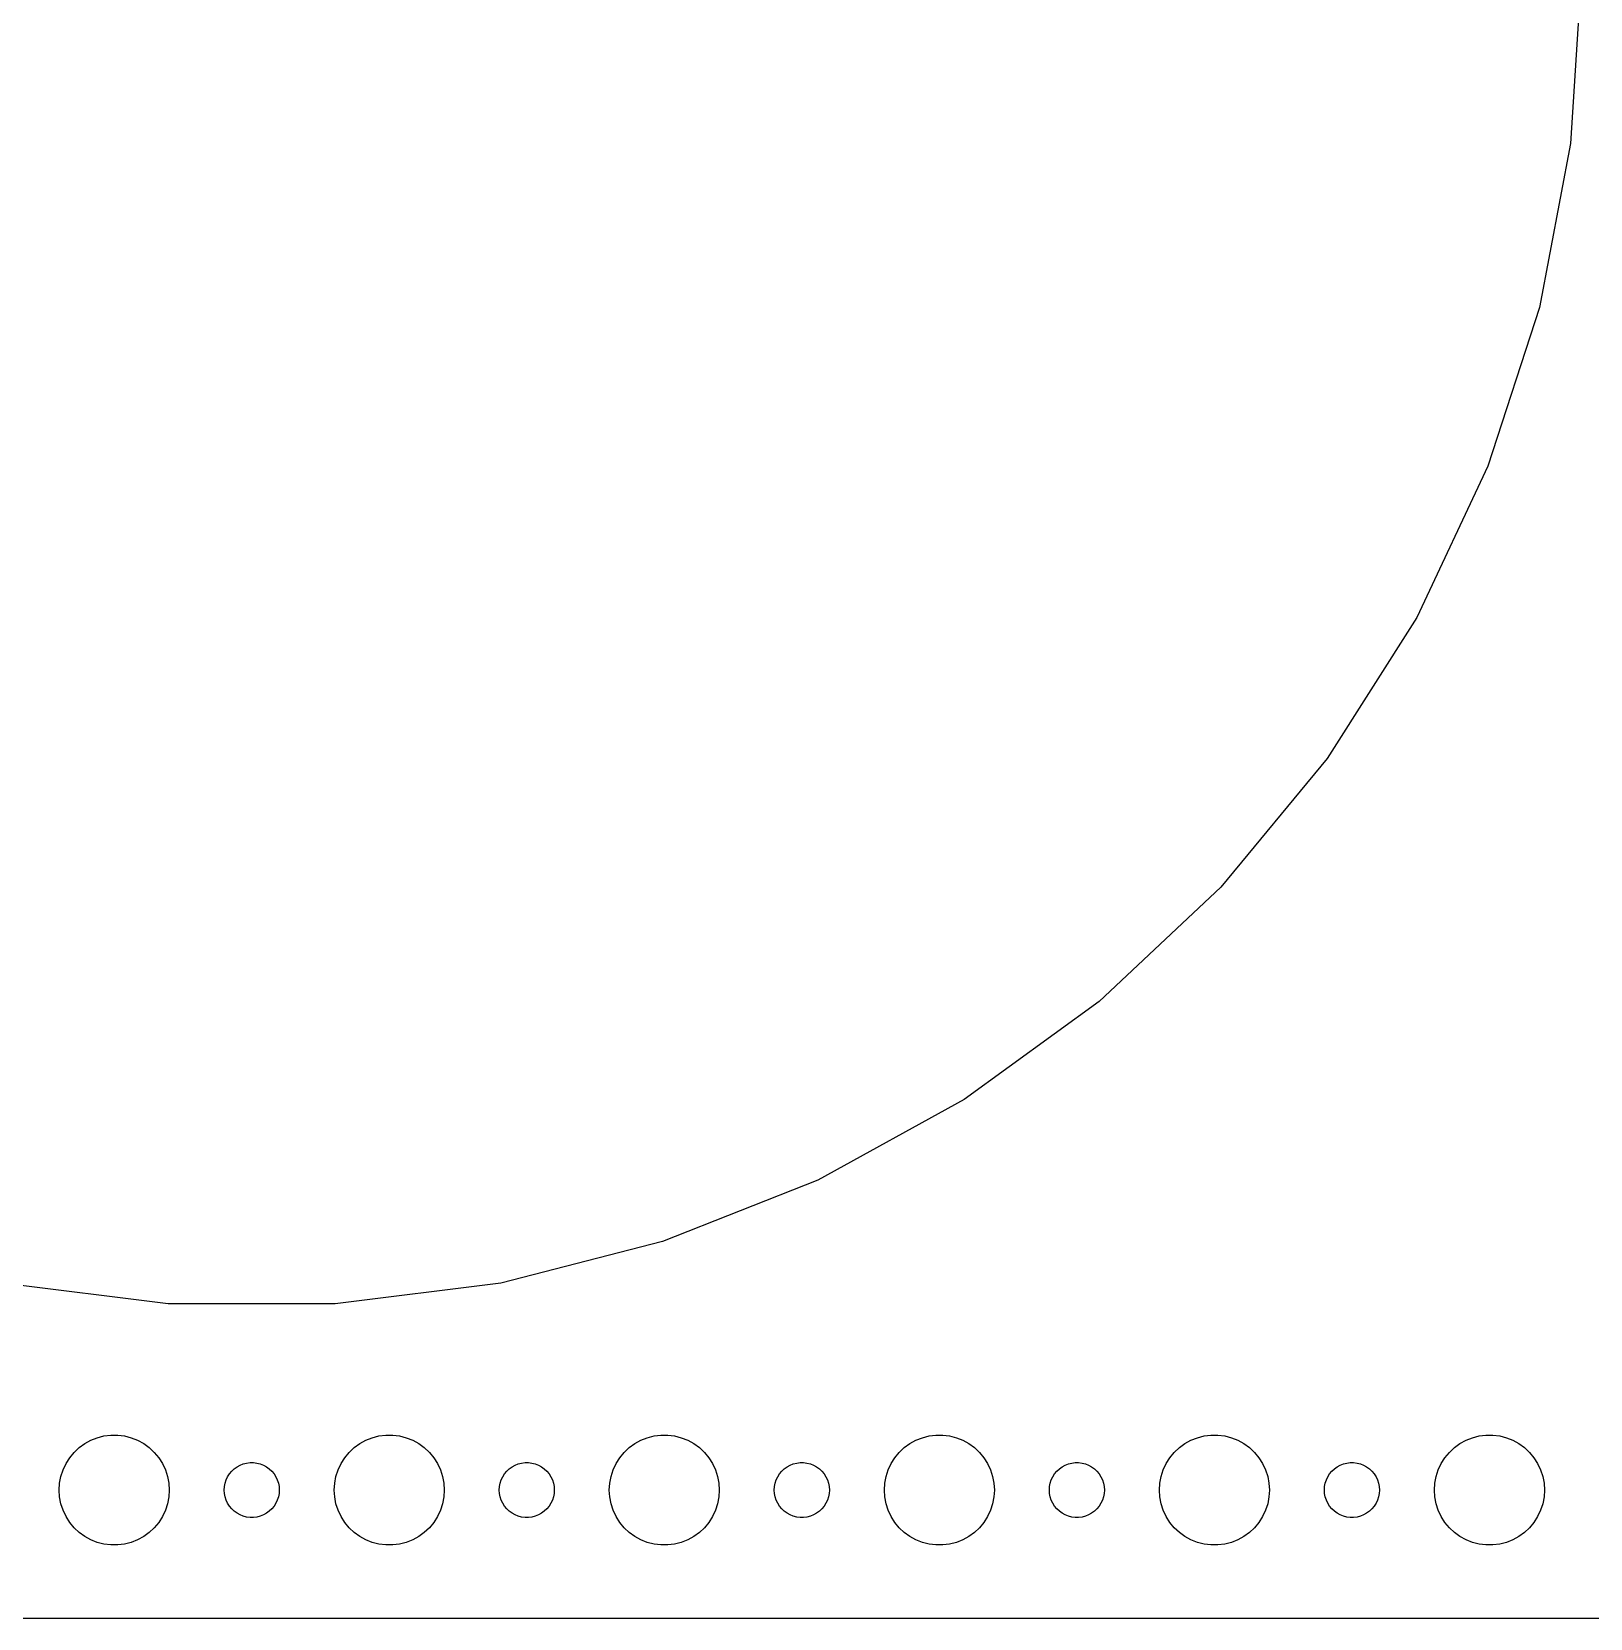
# Model space of a CAD drawing. Header units: metres. Extents: x -314 to 314, y -89 to 89.
# Drawn here: x -237 to -152, y -89.5 to -3 of the extents above; entities that cross this region are included whole.
import ezdxf

# ---------------------------------------------------------------- set-up
doc = ezdxf.new("R2010")
doc.units = ezdxf.units.M

msp = doc.modelspace()

# ---------------------------------------------------------------- linework, layer by layer
for p, q in [((-152.5, 0), (-153.072, -9.08665)), ((-153.072, -9.08665), (-154.778, -18.03)), ((-154.778, -18.03), (-157.591, -26.689)), ((-157.591, -26.689), (-161.468, -34.9271)), ((-161.468, -34.9271), (-166.346, -42.6144)), ((-166.346, -42.6144), (-172.15, -49.6297)), ((-172.15, -49.6297), (-178.787, -55.8622)), ((-178.787, -55.8622), (-186.153, -61.2138)), ((-186.153, -61.2138), (-194.131, -65.6)), ((-194.131, -65.6), (-202.596, -68.9516)), ((-202.596, -68.9516), (-211.415, -71.2158)), ((-229.552, -72.3569), (-238.585, -71.2158)), ((-211.415, -71.2158), (-220.448, -72.3569)), ((-220.448, -72.3569), (-229.552, -72.3569)), ((-233.427, -79.6468), (-233.062, -79.5531)), ((-233.062, -79.5531), (-232.688, -79.5059)), ((-232.688, -79.5059), (-232.312, -79.5059)), ((-232.312, -79.5059), (-231.938, -79.5531)), ((-231.938, -79.5531), (-231.573, -79.6468)), ((-218.427, -79.6468), (-218.062, -79.5531)), ((-218.062, -79.5531), (-217.688, -79.5059)), ((-217.688, -79.5059), (-217.312, -79.5059)), ((-217.312, -79.5059), (-216.938, -79.5531)), ((-216.938, -79.5531), (-216.573, -79.6468)), ((-203.427, -79.6468), (-203.062, -79.5531)), ((-203.062, -79.5531), (-202.688, -79.5059)), ((-202.688, -79.5059), (-202.312, -79.5059)), ((-202.312, -79.5059), (-201.938, -79.5531)), ((-201.938, -79.5531), (-201.573, -79.6468)), ((-188.427, -79.6468), (-188.062, -79.5531)), ((-188.062, -79.5531), (-187.688, -79.5059)), ((-187.688, -79.5059), (-187.312, -79.5059)), ((-187.312, -79.5059), (-186.938, -79.5531)), ((-186.938, -79.5531), (-186.573, -79.6468)), ((-173.427, -79.6468), (-173.062, -79.5531)), ((-173.062, -79.5531), (-172.688, -79.5059)), ((-172.688, -79.5059), (-172.312, -79.5059)), ((-172.312, -79.5059), (-171.938, -79.5531)), ((-171.938, -79.5531), (-171.573, -79.6468)), ((-158.427, -79.6468), (-158.062, -79.5531)), ((-158.062, -79.5531), (-157.688, -79.5059)), ((-157.688, -79.5059), (-157.312, -79.5059)), ((-157.312, -79.5059), (-156.938, -79.5531)), ((-156.938, -79.5531), (-156.573, -79.6468)), ((-234.687, -80.4464), (-234.412, -80.1885)), ((-234.412, -80.1885), (-234.107, -79.967)), ((-234.107, -79.967), (-233.777, -79.7855)), ((-233.777, -79.7855), (-233.427, -79.6468)), ((-231.573, -79.6468), (-231.223, -79.7855)), ((-231.223, -79.7855), (-230.893, -79.967)), ((-230.893, -79.967), (-230.588, -80.1885)), ((-230.588, -80.1885), (-230.313, -80.4464)), ((-219.687, -80.4464), (-219.412, -80.1885)), ((-219.412, -80.1885), (-219.107, -79.967)), ((-219.107, -79.967), (-218.777, -79.7855)), ((-218.777, -79.7855), (-218.427, -79.6468)), ((-216.573, -79.6468), (-216.223, -79.7855)), ((-216.223, -79.7855), (-215.893, -79.967)), ((-215.893, -79.967), (-215.588, -80.1885)), ((-215.588, -80.1885), (-215.313, -80.4464)), ((-204.687, -80.4464), (-204.412, -80.1885)), ((-204.412, -80.1885), (-204.107, -79.967)), ((-204.107, -79.967), (-203.777, -79.7855)), ((-203.777, -79.7855), (-203.427, -79.6468)), ((-201.573, -79.6468), (-201.223, -79.7855)), ((-201.223, -79.7855), (-200.893, -79.967)), ((-200.893, -79.967), (-200.588, -80.1885)), ((-200.588, -80.1885), (-200.313, -80.4464)), ((-189.687, -80.4464), (-189.412, -80.1885)), ((-189.412, -80.1885), (-189.107, -79.967)), ((-189.107, -79.967), (-188.777, -79.7855)), ((-188.777, -79.7855), (-188.427, -79.6468)), ((-186.573, -79.6468), (-186.223, -79.7855)), ((-186.223, -79.7855), (-185.893, -79.967)), ((-185.893, -79.967), (-185.588, -80.1885)), ((-185.588, -80.1885), (-185.313, -80.4464)), ((-174.687, -80.4464), (-174.412, -80.1885)), ((-174.412, -80.1885), (-174.107, -79.967)), ((-174.107, -79.967), (-173.777, -79.7855)), ((-173.777, -79.7855), (-173.427, -79.6468)), ((-171.573, -79.6468), (-171.223, -79.7855)), ((-171.223, -79.7855), (-170.893, -79.967)), ((-170.893, -79.967), (-170.588, -80.1885)), ((-170.588, -80.1885), (-170.313, -80.4464)), ((-159.687, -80.4464), (-159.412, -80.1885)), ((-159.412, -80.1885), (-159.107, -79.967)), ((-159.107, -79.967), (-158.777, -79.7855)), ((-158.777, -79.7855), (-158.427, -79.6468)), ((-156.573, -79.6468), (-156.223, -79.7855)), ((-156.223, -79.7855), (-155.893, -79.967)), ((-155.893, -79.967), (-155.588, -80.1885)), ((-155.588, -80.1885), (-155.313, -80.4464)), ((-235.289, -81.3956), (-235.129, -81.0547)), ((-235.129, -81.0547), (-234.927, -80.7366)), ((-234.927, -80.7366), (-234.687, -80.4464)), ((-230.313, -80.4464), (-230.073, -80.7366)), ((-230.073, -80.7366), (-229.871, -81.0547)), ((-229.871, -81.0547), (-229.711, -81.3956)), ((-225.956, -81.3442), (-225.804, -81.2335)), ((-225.804, -81.2335), (-225.639, -81.1428)), ((-225.639, -81.1428), (-225.464, -81.0734)), ((-225.464, -81.0734), (-225.281, -81.0266)), ((-225.281, -81.0266), (-225.094, -81.003)), ((-225.094, -81.003), (-224.906, -81.003)), ((-224.906, -81.003), (-224.719, -81.0266)), ((-224.719, -81.0266), (-224.536, -81.0734)), ((-224.536, -81.0734), (-224.361, -81.1428)), ((-224.361, -81.1428), (-224.196, -81.2335)), ((-224.196, -81.2335), (-224.044, -81.3442)), ((-220.289, -81.3956), (-220.129, -81.0547)), ((-220.129, -81.0547), (-219.927, -80.7366)), ((-219.927, -80.7366), (-219.687, -80.4464)), ((-215.313, -80.4464), (-215.073, -80.7366)), ((-215.073, -80.7366), (-214.871, -81.0547)), ((-214.871, -81.0547), (-214.711, -81.3956)), ((-210.956, -81.3442), (-210.804, -81.2335)), ((-210.804, -81.2335), (-210.639, -81.1428)), ((-210.639, -81.1428), (-210.464, -81.0734)), ((-210.464, -81.0734), (-210.281, -81.0266)), ((-210.281, -81.0266), (-210.094, -81.003)), ((-210.094, -81.003), (-209.906, -81.003)), ((-209.906, -81.003), (-209.719, -81.0266)), ((-209.719, -81.0266), (-209.536, -81.0734)), ((-209.536, -81.0734), (-209.361, -81.1428)), ((-209.361, -81.1428), (-209.196, -81.2335)), ((-209.196, -81.2335), (-209.044, -81.3442)), ((-205.289, -81.3956), (-205.129, -81.0547)), ((-205.129, -81.0547), (-204.927, -80.7366)), ((-204.927, -80.7366), (-204.687, -80.4464)), ((-200.313, -80.4464), (-200.073, -80.7366)), ((-200.073, -80.7366), (-199.871, -81.0547)), ((-199.871, -81.0547), (-199.711, -81.3956)), ((-195.956, -81.3442), (-195.804, -81.2335)), ((-195.804, -81.2335), (-195.639, -81.1428)), ((-195.639, -81.1428), (-195.464, -81.0734)), ((-195.464, -81.0734), (-195.281, -81.0266)), ((-195.281, -81.0266), (-195.094, -81.003)), ((-195.094, -81.003), (-194.906, -81.003)), ((-194.906, -81.003), (-194.719, -81.0266)), ((-194.719, -81.0266), (-194.536, -81.0734)), ((-194.536, -81.0734), (-194.361, -81.1428)), ((-194.361, -81.1428), (-194.196, -81.2335)), ((-194.196, -81.2335), (-194.044, -81.3442)), ((-190.289, -81.3956), (-190.129, -81.0547)), ((-190.129, -81.0547), (-189.927, -80.7366)), ((-189.927, -80.7366), (-189.687, -80.4464)), ((-185.313, -80.4464), (-185.073, -80.7366)), ((-185.073, -80.7366), (-184.871, -81.0547)), ((-184.871, -81.0547), (-184.711, -81.3956)), ((-180.956, -81.3442), (-180.804, -81.2335)), ((-180.804, -81.2335), (-180.639, -81.1428)), ((-180.639, -81.1428), (-180.464, -81.0734)), ((-180.464, -81.0734), (-180.281, -81.0266)), ((-180.281, -81.0266), (-180.094, -81.003)), ((-180.094, -81.003), (-179.906, -81.003)), ((-179.906, -81.003), (-179.719, -81.0266)), ((-179.719, -81.0266), (-179.536, -81.0734)), ((-179.536, -81.0734), (-179.361, -81.1428)), ((-179.361, -81.1428), (-179.196, -81.2335)), ((-179.196, -81.2335), (-179.044, -81.3442)), ((-175.289, -81.3956), (-175.129, -81.0547)), ((-175.129, -81.0547), (-174.927, -80.7366)), ((-174.927, -80.7366), (-174.687, -80.4464)), ((-170.313, -80.4464), (-170.073, -80.7366)), ((-170.073, -80.7366), (-169.871, -81.0547)), ((-169.871, -81.0547), (-169.711, -81.3956)), ((-165.956, -81.3442), (-165.804, -81.2335)), ((-165.804, -81.2335), (-165.639, -81.1428)), ((-165.639, -81.1428), (-165.464, -81.0734)), ((-165.464, -81.0734), (-165.281, -81.0266)), ((-165.281, -81.0266), (-165.094, -81.003)), ((-165.094, -81.003), (-164.906, -81.003)), ((-164.906, -81.003), (-164.719, -81.0266)), ((-164.719, -81.0266), (-164.536, -81.0734)), ((-164.536, -81.0734), (-164.361, -81.1428)), ((-164.361, -81.1428), (-164.196, -81.2335)), ((-164.196, -81.2335), (-164.044, -81.3442)), ((-160.289, -81.3956), (-160.129, -81.0547)), ((-160.129, -81.0547), (-159.927, -80.7366)), ((-159.927, -80.7366), (-159.687, -80.4464)), ((-155.313, -80.4464), (-155.073, -80.7366)), ((-155.073, -80.7366), (-154.871, -81.0547)), ((-154.871, -81.0547), (-154.711, -81.3956)), ((-235.5, -82.5), (-235.476, -82.124)), ((-235.476, -82.124), (-235.406, -81.7539)), ((-235.406, -81.7539), (-235.289, -81.3956)), ((-229.711, -81.3956), (-229.594, -81.7539)), ((-229.594, -81.7539), (-229.524, -82.124)), ((-229.524, -82.124), (-229.5, -82.5)), ((-226.488, -82.312), (-226.453, -82.127)), ((-226.453, -82.127), (-226.395, -81.9478)), ((-226.395, -81.9478), (-226.314, -81.7774)), ((-226.314, -81.7774), (-226.214, -81.6183)), ((-226.214, -81.6183), (-226.093, -81.4732)), ((-226.093, -81.4732), (-225.956, -81.3442)), ((-224.044, -81.3442), (-223.907, -81.4732)), ((-223.907, -81.4732), (-223.786, -81.6183)), ((-223.786, -81.6183), (-223.686, -81.7774)), ((-223.686, -81.7774), (-223.605, -81.9478)), ((-223.605, -81.9478), (-223.547, -82.127)), ((-223.547, -82.127), (-223.512, -82.312)), ((-220.5, -82.5), (-220.476, -82.124)), ((-220.476, -82.124), (-220.406, -81.7539)), ((-220.406, -81.7539), (-220.289, -81.3956)), ((-214.711, -81.3956), (-214.594, -81.7539)), ((-214.594, -81.7539), (-214.524, -82.124)), ((-214.524, -82.124), (-214.5, -82.5)), ((-211.488, -82.312), (-211.453, -82.127)), ((-211.453, -82.127), (-211.395, -81.9478)), ((-211.395, -81.9478), (-211.314, -81.7774)), ((-211.314, -81.7774), (-211.214, -81.6183)), ((-211.214, -81.6183), (-211.093, -81.4732)), ((-211.093, -81.4732), (-210.956, -81.3442)), ((-209.044, -81.3442), (-208.907, -81.4732)), ((-208.907, -81.4732), (-208.786, -81.6183)), ((-208.786, -81.6183), (-208.686, -81.7774)), ((-208.686, -81.7774), (-208.605, -81.9478)), ((-208.605, -81.9478), (-208.547, -82.127)), ((-208.547, -82.127), (-208.512, -82.312)), ((-205.5, -82.5), (-205.476, -82.124)), ((-205.476, -82.124), (-205.406, -81.7539)), ((-205.406, -81.7539), (-205.289, -81.3956)), ((-199.711, -81.3956), (-199.594, -81.7539)), ((-199.594, -81.7539), (-199.524, -82.124)), ((-199.524, -82.124), (-199.5, -82.5)), ((-196.488, -82.312), (-196.453, -82.127)), ((-196.453, -82.127), (-196.395, -81.9478)), ((-196.395, -81.9478), (-196.314, -81.7774)), ((-196.314, -81.7774), (-196.214, -81.6183)), ((-196.214, -81.6183), (-196.093, -81.4732)), ((-196.093, -81.4732), (-195.956, -81.3442)), ((-194.044, -81.3442), (-193.907, -81.4732)), ((-193.907, -81.4732), (-193.786, -81.6183)), ((-193.786, -81.6183), (-193.686, -81.7774)), ((-193.686, -81.7774), (-193.605, -81.9478)), ((-193.605, -81.9478), (-193.547, -82.127)), ((-193.547, -82.127), (-193.512, -82.312)), ((-190.5, -82.5), (-190.476, -82.124)), ((-190.476, -82.124), (-190.406, -81.7539)), ((-190.406, -81.7539), (-190.289, -81.3956)), ((-184.711, -81.3956), (-184.594, -81.7539)), ((-184.594, -81.7539), (-184.524, -82.124)), ((-184.524, -82.124), (-184.5, -82.5)), ((-181.488, -82.312), (-181.453, -82.127)), ((-181.453, -82.127), (-181.395, -81.9478)), ((-181.395, -81.9478), (-181.314, -81.7774)), ((-181.314, -81.7774), (-181.214, -81.6183)), ((-181.214, -81.6183), (-181.093, -81.4732)), ((-181.093, -81.4732), (-180.956, -81.3442)), ((-179.044, -81.3442), (-178.907, -81.4732)), ((-178.907, -81.4732), (-178.786, -81.6183)), ((-178.786, -81.6183), (-178.686, -81.7774)), ((-178.686, -81.7774), (-178.605, -81.9478)), ((-178.605, -81.9478), (-178.547, -82.127)), ((-178.547, -82.127), (-178.512, -82.312)), ((-175.5, -82.5), (-175.476, -82.124)), ((-175.476, -82.124), (-175.406, -81.7539)), ((-175.406, -81.7539), (-175.289, -81.3956)), ((-169.711, -81.3956), (-169.594, -81.7539)), ((-169.594, -81.7539), (-169.524, -82.124)), ((-169.524, -82.124), (-169.5, -82.5)), ((-166.488, -82.312), (-166.453, -82.127)), ((-166.453, -82.127), (-166.395, -81.9478)), ((-166.395, -81.9478), (-166.314, -81.7774)), ((-166.314, -81.7774), (-166.214, -81.6183)), ((-166.214, -81.6183), (-166.093, -81.4732)), ((-166.093, -81.4732), (-165.956, -81.3442)), ((-164.044, -81.3442), (-163.907, -81.4732)), ((-163.907, -81.4732), (-163.786, -81.6183)), ((-163.786, -81.6183), (-163.686, -81.7774)), ((-163.686, -81.7774), (-163.605, -81.9478)), ((-163.605, -81.9478), (-163.547, -82.127)), ((-163.547, -82.127), (-163.512, -82.312)), ((-160.5, -82.5), (-160.476, -82.124)), ((-160.476, -82.124), (-160.406, -81.7539)), ((-160.406, -81.7539), (-160.289, -81.3956)), ((-154.711, -81.3956), (-154.594, -81.7539)), ((-154.594, -81.7539), (-154.524, -82.124)), ((-154.524, -82.124), (-154.5, -82.5)), ((-235.476, -82.876), (-235.5, -82.5)), ((-235.406, -83.2461), (-235.476, -82.876)), ((-229.524, -82.876), (-229.594, -83.2461)), ((-229.5, -82.5), (-229.524, -82.876)), ((-226.5, -82.5), (-226.488, -82.312)), ((-226.488, -82.688), (-226.5, -82.5)), ((-226.453, -82.873), (-226.488, -82.688)), ((-226.395, -83.0522), (-226.453, -82.873)), ((-223.547, -82.873), (-223.605, -83.0522)), ((-223.512, -82.688), (-223.547, -82.873)), ((-223.512, -82.312), (-223.5, -82.5)), ((-223.5, -82.5), (-223.512, -82.688)), ((-220.476, -82.876), (-220.5, -82.5)), ((-220.406, -83.2461), (-220.476, -82.876)), ((-214.524, -82.876), (-214.594, -83.2461)), ((-214.5, -82.5), (-214.524, -82.876)), ((-211.5, -82.5), (-211.488, -82.312)), ((-211.488, -82.688), (-211.5, -82.5)), ((-211.453, -82.873), (-211.488, -82.688)), ((-211.395, -83.0522), (-211.453, -82.873)), ((-208.547, -82.873), (-208.605, -83.0522)), ((-208.512, -82.688), (-208.547, -82.873)), ((-208.512, -82.312), (-208.5, -82.5)), ((-208.5, -82.5), (-208.512, -82.688)), ((-205.476, -82.876), (-205.5, -82.5)), ((-205.406, -83.2461), (-205.476, -82.876)), ((-199.524, -82.876), (-199.594, -83.2461)), ((-199.5, -82.5), (-199.524, -82.876)), ((-196.5, -82.5), (-196.488, -82.312)), ((-196.488, -82.688), (-196.5, -82.5)), ((-196.453, -82.873), (-196.488, -82.688)), ((-196.395, -83.0522), (-196.453, -82.873)), ((-193.547, -82.873), (-193.605, -83.0522)), ((-193.512, -82.688), (-193.547, -82.873)), ((-193.512, -82.312), (-193.5, -82.5)), ((-193.5, -82.5), (-193.512, -82.688)), ((-190.476, -82.876), (-190.5, -82.5)), ((-190.406, -83.2461), (-190.476, -82.876)), ((-184.524, -82.876), (-184.594, -83.2461)), ((-184.5, -82.5), (-184.524, -82.876)), ((-181.5, -82.5), (-181.488, -82.312)), ((-181.488, -82.688), (-181.5, -82.5)), ((-181.453, -82.873), (-181.488, -82.688)), ((-181.395, -83.0522), (-181.453, -82.873)), ((-178.547, -82.873), (-178.605, -83.0522)), ((-178.512, -82.688), (-178.547, -82.873)), ((-178.512, -82.312), (-178.5, -82.5)), ((-178.5, -82.5), (-178.512, -82.688)), ((-175.476, -82.876), (-175.5, -82.5)), ((-175.406, -83.2461), (-175.476, -82.876)), ((-169.524, -82.876), (-169.594, -83.2461)), ((-169.5, -82.5), (-169.524, -82.876)), ((-166.5, -82.5), (-166.488, -82.312)), ((-166.488, -82.688), (-166.5, -82.5)), ((-166.453, -82.873), (-166.488, -82.688)), ((-166.395, -83.0522), (-166.453, -82.873)), ((-163.547, -82.873), (-163.605, -83.0522)), ((-163.512, -82.688), (-163.547, -82.873)), ((-163.512, -82.312), (-163.5, -82.5)), ((-163.5, -82.5), (-163.512, -82.688)), ((-160.476, -82.876), (-160.5, -82.5)), ((-160.406, -83.2461), (-160.476, -82.876)), ((-154.524, -82.876), (-154.594, -83.2461)), ((-154.5, -82.5), (-154.524, -82.876)), ((-235.289, -83.6044), (-235.406, -83.2461)), ((-235.129, -83.9453), (-235.289, -83.6044)), ((-229.711, -83.6044), (-229.871, -83.9453)), ((-229.594, -83.2461), (-229.711, -83.6044)), ((-226.314, -83.2226), (-226.395, -83.0522)), ((-226.214, -83.3817), (-226.314, -83.2226)), ((-226.093, -83.5268), (-226.214, -83.3817)), ((-225.956, -83.6558), (-226.093, -83.5268)), ((-225.804, -83.7665), (-225.956, -83.6558)), ((-225.639, -83.8572), (-225.804, -83.7665)), ((-225.464, -83.9266), (-225.639, -83.8572)), ((-224.361, -83.8572), (-224.536, -83.9266)), ((-224.196, -83.7665), (-224.361, -83.8572)), ((-224.044, -83.6558), (-224.196, -83.7665)), ((-223.907, -83.5268), (-224.044, -83.6558)), ((-223.786, -83.3817), (-223.907, -83.5268)), ((-223.686, -83.2226), (-223.786, -83.3817)), ((-223.605, -83.0522), (-223.686, -83.2226)), ((-220.289, -83.6044), (-220.406, -83.2461)), ((-220.129, -83.9453), (-220.289, -83.6044)), ((-214.711, -83.6044), (-214.871, -83.9453)), ((-214.594, -83.2461), (-214.711, -83.6044)), ((-211.314, -83.2226), (-211.395, -83.0522)), ((-211.214, -83.3817), (-211.314, -83.2226)), ((-211.093, -83.5268), (-211.214, -83.3817)), ((-210.956, -83.6558), (-211.093, -83.5268)), ((-210.804, -83.7665), (-210.956, -83.6558)), ((-210.639, -83.8572), (-210.804, -83.7665)), ((-210.464, -83.9266), (-210.639, -83.8572)), ((-209.361, -83.8572), (-209.536, -83.9266)), ((-209.196, -83.7665), (-209.361, -83.8572)), ((-209.044, -83.6558), (-209.196, -83.7665)), ((-208.907, -83.5268), (-209.044, -83.6558)), ((-208.786, -83.3817), (-208.907, -83.5268)), ((-208.686, -83.2226), (-208.786, -83.3817)), ((-208.605, -83.0522), (-208.686, -83.2226)), ((-205.289, -83.6044), (-205.406, -83.2461)), ((-205.129, -83.9453), (-205.289, -83.6044)), ((-199.711, -83.6044), (-199.871, -83.9453)), ((-199.594, -83.2461), (-199.711, -83.6044)), ((-196.314, -83.2226), (-196.395, -83.0522)), ((-196.214, -83.3817), (-196.314, -83.2226)), ((-196.093, -83.5268), (-196.214, -83.3817)), ((-195.956, -83.6558), (-196.093, -83.5268)), ((-195.804, -83.7665), (-195.956, -83.6558)), ((-195.639, -83.8572), (-195.804, -83.7665)), ((-195.464, -83.9266), (-195.639, -83.8572)), ((-194.361, -83.8572), (-194.536, -83.9266)), ((-194.196, -83.7665), (-194.361, -83.8572)), ((-194.044, -83.6558), (-194.196, -83.7665)), ((-193.907, -83.5268), (-194.044, -83.6558)), ((-193.786, -83.3817), (-193.907, -83.5268)), ((-193.686, -83.2226), (-193.786, -83.3817)), ((-193.605, -83.0522), (-193.686, -83.2226)), ((-190.289, -83.6044), (-190.406, -83.2461)), ((-190.129, -83.9453), (-190.289, -83.6044)), ((-184.711, -83.6044), (-184.871, -83.9453)), ((-184.594, -83.2461), (-184.711, -83.6044)), ((-181.314, -83.2226), (-181.395, -83.0522)), ((-181.214, -83.3817), (-181.314, -83.2226)), ((-181.093, -83.5268), (-181.214, -83.3817)), ((-180.956, -83.6558), (-181.093, -83.5268)), ((-180.804, -83.7665), (-180.956, -83.6558)), ((-180.639, -83.8572), (-180.804, -83.7665)), ((-180.464, -83.9266), (-180.639, -83.8572)), ((-179.361, -83.8572), (-179.536, -83.9266)), ((-179.196, -83.7665), (-179.361, -83.8572)), ((-179.044, -83.6558), (-179.196, -83.7665)), ((-178.907, -83.5268), (-179.044, -83.6558)), ((-178.786, -83.3817), (-178.907, -83.5268)), ((-178.686, -83.2226), (-178.786, -83.3817)), ((-178.605, -83.0522), (-178.686, -83.2226)), ((-175.289, -83.6044), (-175.406, -83.2461)), ((-175.129, -83.9453), (-175.289, -83.6044)), ((-169.711, -83.6044), (-169.871, -83.9453)), ((-169.594, -83.2461), (-169.711, -83.6044)), ((-166.314, -83.2226), (-166.395, -83.0522)), ((-166.214, -83.3817), (-166.314, -83.2226)), ((-166.093, -83.5268), (-166.214, -83.3817)), ((-165.956, -83.6558), (-166.093, -83.5268)), ((-165.804, -83.7665), (-165.956, -83.6558)), ((-165.639, -83.8572), (-165.804, -83.7665)), ((-165.464, -83.9266), (-165.639, -83.8572)), ((-164.361, -83.8572), (-164.536, -83.9266)), ((-164.196, -83.7665), (-164.361, -83.8572)), ((-164.044, -83.6558), (-164.196, -83.7665)), ((-163.907, -83.5268), (-164.044, -83.6558)), ((-163.786, -83.3817), (-163.907, -83.5268)), ((-163.686, -83.2226), (-163.786, -83.3817)), ((-163.605, -83.0522), (-163.686, -83.2226)), ((-160.289, -83.6044), (-160.406, -83.2461)), ((-160.129, -83.9453), (-160.289, -83.6044)), ((-154.711, -83.6044), (-154.871, -83.9453)), ((-154.594, -83.2461), (-154.711, -83.6044)), ((-234.927, -84.2634), (-235.129, -83.9453)), ((-234.687, -84.5536), (-234.927, -84.2634)), ((-234.412, -84.8115), (-234.687, -84.5536)), ((-230.313, -84.5536), (-230.588, -84.8115)), ((-230.073, -84.2634), (-230.313, -84.5536)), ((-229.871, -83.9453), (-230.073, -84.2634)), ((-225.281, -83.9734), (-225.464, -83.9266)), ((-225.094, -83.997), (-225.281, -83.9734)), ((-224.906, -83.997), (-225.094, -83.997)), ((-224.719, -83.9734), (-224.906, -83.997)), ((-224.536, -83.9266), (-224.719, -83.9734)), ((-219.927, -84.2634), (-220.129, -83.9453)), ((-219.687, -84.5536), (-219.927, -84.2634)), ((-219.412, -84.8115), (-219.687, -84.5536)), ((-215.313, -84.5536), (-215.588, -84.8115)), ((-215.073, -84.2634), (-215.313, -84.5536)), ((-214.871, -83.9453), (-215.073, -84.2634)), ((-210.281, -83.9734), (-210.464, -83.9266)), ((-210.094, -83.997), (-210.281, -83.9734)), ((-209.906, -83.997), (-210.094, -83.997)), ((-209.719, -83.9734), (-209.906, -83.997)), ((-209.536, -83.9266), (-209.719, -83.9734)), ((-204.927, -84.2634), (-205.129, -83.9453)), ((-204.687, -84.5536), (-204.927, -84.2634)), ((-204.412, -84.8115), (-204.687, -84.5536)), ((-200.313, -84.5536), (-200.588, -84.8115)), ((-200.073, -84.2634), (-200.313, -84.5536)), ((-199.871, -83.9453), (-200.073, -84.2634)), ((-195.281, -83.9734), (-195.464, -83.9266)), ((-195.094, -83.997), (-195.281, -83.9734)), ((-194.906, -83.997), (-195.094, -83.997)), ((-194.719, -83.9734), (-194.906, -83.997)), ((-194.536, -83.9266), (-194.719, -83.9734)), ((-189.927, -84.2634), (-190.129, -83.9453)), ((-189.687, -84.5536), (-189.927, -84.2634)), ((-189.412, -84.8115), (-189.687, -84.5536)), ((-185.313, -84.5536), (-185.588, -84.8115)), ((-185.073, -84.2634), (-185.313, -84.5536)), ((-184.871, -83.9453), (-185.073, -84.2634)), ((-180.281, -83.9734), (-180.464, -83.9266)), ((-180.094, -83.997), (-180.281, -83.9734)), ((-179.906, -83.997), (-180.094, -83.997)), ((-179.719, -83.9734), (-179.906, -83.997)), ((-179.536, -83.9266), (-179.719, -83.9734)), ((-174.927, -84.2634), (-175.129, -83.9453)), ((-174.687, -84.5536), (-174.927, -84.2634)), ((-174.412, -84.8115), (-174.687, -84.5536)), ((-170.313, -84.5536), (-170.588, -84.8115)), ((-170.073, -84.2634), (-170.313, -84.5536)), ((-169.871, -83.9453), (-170.073, -84.2634)), ((-165.281, -83.9734), (-165.464, -83.9266)), ((-165.094, -83.997), (-165.281, -83.9734)), ((-164.906, -83.997), (-165.094, -83.997)), ((-164.719, -83.9734), (-164.906, -83.997)), ((-164.536, -83.9266), (-164.719, -83.9734)), ((-159.927, -84.2634), (-160.129, -83.9453)), ((-159.687, -84.5536), (-159.927, -84.2634)), ((-159.412, -84.8115), (-159.687, -84.5536)), ((-155.313, -84.5536), (-155.588, -84.8115)), ((-155.073, -84.2634), (-155.313, -84.5536)), ((-154.871, -83.9453), (-155.073, -84.2634)), ((-234.107, -85.033), (-234.412, -84.8115)), ((-233.777, -85.2145), (-234.107, -85.033)), ((-233.427, -85.3532), (-233.777, -85.2145)), ((-233.062, -85.4469), (-233.427, -85.3532)), ((-232.688, -85.4941), (-233.062, -85.4469)), ((-232.312, -85.4941), (-232.688, -85.4941)), ((-231.938, -85.4469), (-232.312, -85.4941)), ((-231.573, -85.3532), (-231.938, -85.4469)), ((-231.223, -85.2145), (-231.573, -85.3532)), ((-230.893, -85.033), (-231.223, -85.2145)), ((-230.588, -84.8115), (-230.893, -85.033)), ((-219.107, -85.033), (-219.412, -84.8115)), ((-218.777, -85.2145), (-219.107, -85.033)), ((-218.427, -85.3532), (-218.777, -85.2145)), ((-218.062, -85.4469), (-218.427, -85.3532)), ((-217.688, -85.4941), (-218.062, -85.4469)), ((-217.312, -85.4941), (-217.688, -85.4941)), ((-216.938, -85.4469), (-217.312, -85.4941)), ((-216.573, -85.3532), (-216.938, -85.4469)), ((-216.223, -85.2145), (-216.573, -85.3532)), ((-215.893, -85.033), (-216.223, -85.2145)), ((-215.588, -84.8115), (-215.893, -85.033)), ((-204.107, -85.033), (-204.412, -84.8115)), ((-203.777, -85.2145), (-204.107, -85.033)), ((-203.427, -85.3532), (-203.777, -85.2145)), ((-203.062, -85.4469), (-203.427, -85.3532)), ((-202.688, -85.4941), (-203.062, -85.4469)), ((-202.312, -85.4941), (-202.688, -85.4941)), ((-201.938, -85.4469), (-202.312, -85.4941)), ((-201.573, -85.3532), (-201.938, -85.4469)), ((-201.223, -85.2145), (-201.573, -85.3532)), ((-200.893, -85.033), (-201.223, -85.2145)), ((-200.588, -84.8115), (-200.893, -85.033)), ((-189.107, -85.033), (-189.412, -84.8115)), ((-188.777, -85.2145), (-189.107, -85.033)), ((-188.427, -85.3532), (-188.777, -85.2145)), ((-188.062, -85.4469), (-188.427, -85.3532)), ((-187.688, -85.4941), (-188.062, -85.4469)), ((-187.312, -85.4941), (-187.688, -85.4941)), ((-186.938, -85.4469), (-187.312, -85.4941)), ((-186.573, -85.3532), (-186.938, -85.4469)), ((-186.223, -85.2145), (-186.573, -85.3532)), ((-185.893, -85.033), (-186.223, -85.2145)), ((-185.588, -84.8115), (-185.893, -85.033)), ((-174.107, -85.033), (-174.412, -84.8115)), ((-173.777, -85.2145), (-174.107, -85.033)), ((-173.427, -85.3532), (-173.777, -85.2145)), ((-173.062, -85.4469), (-173.427, -85.3532)), ((-172.688, -85.4941), (-173.062, -85.4469)), ((-172.312, -85.4941), (-172.688, -85.4941)), ((-171.938, -85.4469), (-172.312, -85.4941)), ((-171.573, -85.3532), (-171.938, -85.4469)), ((-171.223, -85.2145), (-171.573, -85.3532)), ((-170.893, -85.033), (-171.223, -85.2145)), ((-170.588, -84.8115), (-170.893, -85.033)), ((-159.107, -85.033), (-159.412, -84.8115)), ((-158.777, -85.2145), (-159.107, -85.033)), ((-158.427, -85.3532), (-158.777, -85.2145)), ((-158.062, -85.4469), (-158.427, -85.3532)), ((-157.688, -85.4941), (-158.062, -85.4469)), ((-157.312, -85.4941), (-157.688, -85.4941)), ((-156.938, -85.4469), (-157.312, -85.4941)), ((-156.573, -85.3532), (-156.938, -85.4469)), ((-156.223, -85.2145), (-156.573, -85.3532)), ((-155.893, -85.033), (-156.223, -85.2145)), ((-155.588, -84.8115), (-155.893, -85.033)), ((-309.814, -89.4901), (309.814, -89.4901))]:
    msp.add_line(p, q)

doc.saveas('drawing.dxf')
